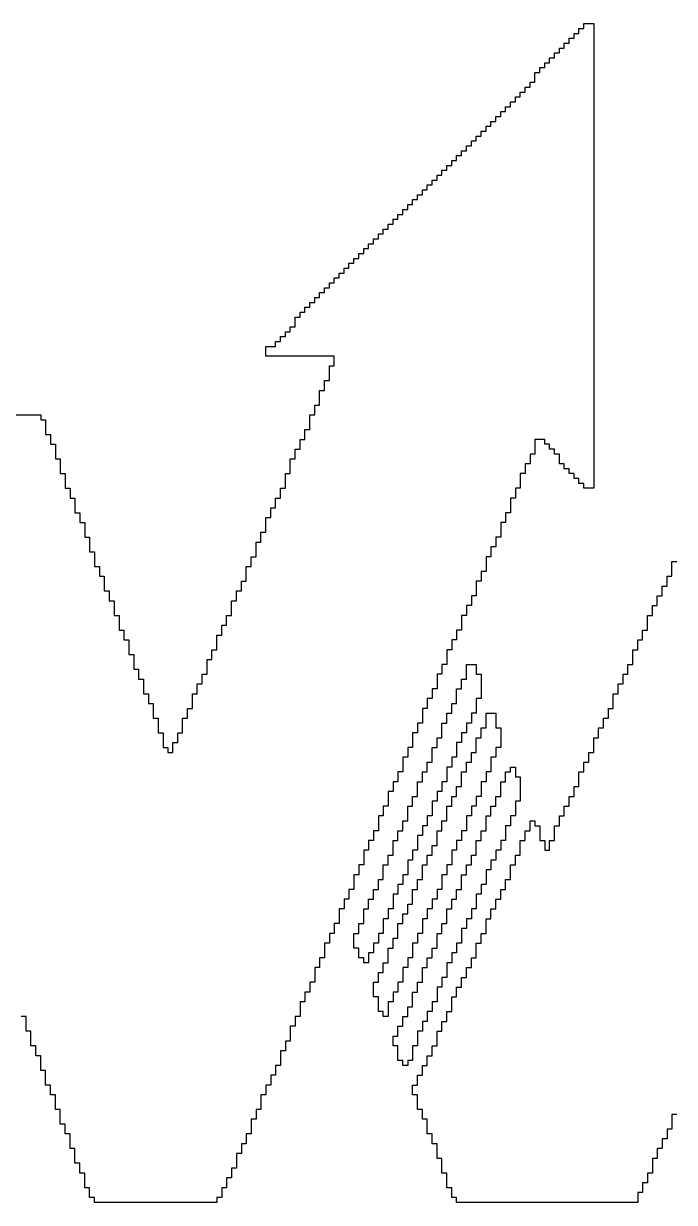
# Model space of a CAD drawing. Header units: millimetres. Extents: x 68 to 210, y 61 to 114.
# Drawn here: x 84.15 to 87.53, y 108.21 to 114.34 of the extents above; entities that cross this region are included whole.
import ezdxf

# ---------------------------------------------------------------- set-up
doc = ezdxf.new("R2010")
doc.units = ezdxf.units.MM
doc.layers.add('TopOverlay', color=2, linetype='Continuous')

msp = doc.modelspace()

# ---------------------------------------------------------------- linework, layer by layer
at = {"layer": 'TopOverlay'}
for p, q in [((87.0334, 114.2849), (87.0334, 114.3103)), ((87.0334, 114.3103), (87.0588, 114.3103)), ((87.0588, 114.3103), (87.0588, 114.3357)), ((87.0588, 114.3357), (87.1096, 114.3357)), ((87.1096, 114.3357), (87.1096, 111.9227)), ((86.9572, 114.2087), (86.9572, 114.2341)), ((86.9572, 114.2341), (86.9826, 114.2341)), ((86.9826, 114.2341), (86.9826, 114.2595)), ((86.9826, 114.2595), (87.008, 114.2595)), ((87.008, 114.2595), (87.008, 114.2849)), ((87.008, 114.2849), (87.0334, 114.2849)), ((86.9064, 114.1579), (86.9064, 114.1833)), ((86.9064, 114.1833), (86.9318, 114.1833)), ((86.9318, 114.1833), (86.9318, 114.2087)), ((86.9318, 114.2087), (86.9572, 114.2087)), ((86.8302, 114.0817), (86.8302, 114.1071)), ((86.8302, 114.1071), (86.8556, 114.1071)), ((86.8556, 114.1071), (86.8556, 114.1325)), ((86.8556, 114.1325), (86.881, 114.1325)), ((86.881, 114.1325), (86.881, 114.1579)), ((86.881, 114.1579), (86.9064, 114.1579)), ((86.8048, 114.0309), (86.8048, 114.0817)), ((86.8048, 114.0817), (86.8302, 114.0817)), ((86.754, 113.9801), (86.754, 114.0055)), ((86.754, 114.0055), (86.7794, 114.0055)), ((86.7794, 114.0055), (86.7794, 114.0309)), ((86.7794, 114.0309), (86.8048, 114.0309)), ((86.6778, 113.9039), (86.6778, 113.9293)), ((86.6778, 113.9293), (86.7032, 113.9293)), ((86.7032, 113.9293), (86.7032, 113.9547)), ((86.7032, 113.9547), (86.7286, 113.9547)), ((86.7286, 113.9547), (86.7286, 113.9801)), ((86.7286, 113.9801), (86.754, 113.9801)), ((86.627, 113.8531), (86.627, 113.8785)), ((86.627, 113.8785), (86.6524, 113.8785)), ((86.6524, 113.8785), (86.6524, 113.9039)), ((86.6524, 113.9039), (86.6778, 113.9039)), ((86.5508, 113.7769), (86.5508, 113.8023)), ((86.5508, 113.8023), (86.5762, 113.8023)), ((86.5762, 113.8023), (86.5762, 113.8277)), ((86.5762, 113.8277), (86.6016, 113.8277)), ((86.6016, 113.8277), (86.6016, 113.8531)), ((86.6016, 113.8531), (86.627, 113.8531)), ((86.5, 113.7261), (86.5, 113.7515)), ((86.5, 113.7515), (86.5254, 113.7515)), ((86.5254, 113.7515), (86.5254, 113.7769)), ((86.5254, 113.7769), (86.5508, 113.7769)), ((86.4238, 113.6499), (86.4238, 113.6753)), ((86.4238, 113.6753), (86.4492, 113.6753)), ((86.4492, 113.6753), (86.4492, 113.7007)), ((86.4492, 113.7007), (86.4746, 113.7007)), ((86.4746, 113.7007), (86.4746, 113.7261)), ((86.4746, 113.7261), (86.5, 113.7261)), ((86.373, 113.5991), (86.373, 113.6245)), ((86.373, 113.6245), (86.3984, 113.6245)), ((86.3984, 113.6245), (86.3984, 113.6499)), ((86.3984, 113.6499), (86.4238, 113.6499)), ((86.3222, 113.5483), (86.3222, 113.5737)), ((86.3222, 113.5737), (86.3476, 113.5737)), ((86.3476, 113.5737), (86.3476, 113.5991)), ((86.3476, 113.5991), (86.373, 113.5991)), ((86.246, 113.4721), (86.246, 113.4975)), ((86.246, 113.4975), (86.2714, 113.4975)), ((86.2714, 113.4975), (86.2714, 113.5229)), ((86.2714, 113.5229), (86.2968, 113.5229)), ((86.2968, 113.5229), (86.2968, 113.5483)), ((86.2968, 113.5483), (86.3222, 113.5483)), ((86.1952, 113.4213), (86.1952, 113.4467)), ((86.1952, 113.4467), (86.2206, 113.4467)), ((86.2206, 113.4467), (86.2206, 113.4721)), ((86.2206, 113.4721), (86.246, 113.4721)), ((86.119, 113.3451), (86.119, 113.3705)), ((86.119, 113.3705), (86.1444, 113.3705)), ((86.1444, 113.3705), (86.1444, 113.3959)), ((86.1444, 113.3959), (86.1698, 113.3959)), ((86.1698, 113.3959), (86.1698, 113.4213)), ((86.1698, 113.4213), (86.1952, 113.4213)), ((86.0682, 113.2943), (86.0682, 113.3197)), ((86.0682, 113.3197), (86.0936, 113.3197)), ((86.0936, 113.3197), (86.0936, 113.3451)), ((86.0936, 113.3451), (86.119, 113.3451)), ((86.0174, 113.2435), (86.0174, 113.2689)), ((86.0174, 113.2689), (86.0428, 113.2689)), ((86.0428, 113.2689), (86.0428, 113.2943)), ((86.0428, 113.2943), (86.0682, 113.2943)), ((85.9412, 113.1673), (85.9412, 113.1927)), ((85.9412, 113.1927), (85.9666, 113.1927)), ((85.9666, 113.1927), (85.9666, 113.2181)), ((85.9666, 113.2181), (85.992, 113.2181)), ((85.992, 113.2181), (85.992, 113.2435)), ((85.992, 113.2435), (86.0174, 113.2435)), ((85.8904, 113.1165), (85.8904, 113.1419)), ((85.8904, 113.1419), (85.9158, 113.1419)), ((85.9158, 113.1419), (85.9158, 113.1673)), ((85.9158, 113.1673), (85.9412, 113.1673)), ((85.8142, 113.0403), (85.8142, 113.0657)), ((85.8142, 113.0657), (85.8396, 113.0657)), ((85.8396, 113.0657), (85.8396, 113.0911)), ((85.8396, 113.0911), (85.865, 113.0911)), ((85.865, 113.0911), (85.865, 113.1165)), ((85.865, 113.1165), (85.8904, 113.1165)), ((85.7634, 112.9895), (85.7634, 113.0149)), ((85.7634, 113.0149), (85.7888, 113.0149)), ((85.7888, 113.0149), (85.7888, 113.0403)), ((85.7888, 113.0403), (85.8142, 113.0403)), ((85.7126, 112.9387), (85.7126, 112.9641)), ((85.7126, 112.9641), (85.738, 112.9641)), ((85.738, 112.9641), (85.738, 112.9895)), ((85.738, 112.9895), (85.7634, 112.9895)), ((85.6364, 112.8625), (85.6364, 112.8879)), ((85.6364, 112.8879), (85.6618, 112.8879)), ((85.6618, 112.8879), (85.6618, 112.9133)), ((85.6618, 112.9133), (85.6872, 112.9133)), ((85.6872, 112.9133), (85.6872, 112.9387)), ((85.6872, 112.9387), (85.7126, 112.9387)), ((85.5856, 112.8117), (85.5856, 112.8371)), ((85.5856, 112.8371), (85.611, 112.8371)), ((85.611, 112.8371), (85.611, 112.8625)), ((85.611, 112.8625), (85.6364, 112.8625)), ((85.5348, 112.7355), (85.5348, 112.7609)), ((85.5348, 112.7609), (85.5602, 112.7609)), ((85.5602, 112.7609), (85.5602, 112.8117)), ((85.5602, 112.8117), (85.5856, 112.8117)), ((85.484, 112.6847), (85.484, 112.7101)), ((85.484, 112.7101), (85.5094, 112.7101)), ((85.5094, 112.7101), (85.5094, 112.7355)), ((85.5094, 112.7355), (85.5348, 112.7355)), ((85.4078, 112.6085), (85.4078, 112.6593)), ((85.4078, 112.6593), (85.4586, 112.6593)), ((85.4586, 112.6593), (85.4586, 112.6847)), ((85.4586, 112.6847), (85.484, 112.6847)), ((85.7634, 112.6085), (85.4078, 112.6085)), ((85.7634, 112.5577), (85.7634, 112.6085)), ((85.738, 112.4815), (85.738, 112.5577)), ((85.738, 112.5577), (85.7634, 112.5577)), ((85.7126, 112.4307), (85.7126, 112.4815)), ((85.7126, 112.4815), (85.738, 112.4815)), ((85.6872, 112.3545), (85.6872, 112.4307)), ((85.6872, 112.4307), (85.7126, 112.4307)), ((85.6618, 112.3037), (85.6618, 112.3545)), ((85.6618, 112.3545), (85.6872, 112.3545)), ((83.3758, 112.3037), (84.2394, 112.3037)), ((84.2394, 112.3037), (84.2394, 112.2783)), ((84.2394, 112.2783), (84.2648, 112.2783)), ((84.2648, 112.2783), (84.2648, 112.2021)), ((85.6364, 112.2275), (85.6364, 112.3037)), ((85.6364, 112.3037), (85.6618, 112.3037)), ((85.611, 112.1767), (85.611, 112.2275)), ((85.611, 112.2275), (85.6364, 112.2275)), ((84.2648, 112.2021), (84.2902, 112.2021)), ((84.2902, 112.2021), (84.2902, 112.1513)), ((84.2902, 112.1513), (84.3156, 112.1513)), ((84.3156, 112.1513), (84.3156, 112.0751)), ((85.5856, 112.1259), (85.5856, 112.1767)), ((85.5856, 112.1767), (85.611, 112.1767)), ((86.8556, 112.1767), (86.8048, 112.1767)), ((86.8048, 112.1767), (86.8048, 112.1005)), ((86.8556, 112.1513), (86.8556, 112.1767)), ((86.881, 112.1513), (86.8556, 112.1513)), ((86.881, 112.1259), (86.881, 112.1513)), ((85.5602, 112.0751), (85.5602, 112.1259)), ((85.5602, 112.1259), (85.5856, 112.1259)), ((86.8048, 112.1005), (86.7794, 112.1005)), ((86.7794, 112.1005), (86.7794, 112.0497)), ((86.9064, 112.1259), (86.881, 112.1259)), ((86.9064, 112.1005), (86.9064, 112.1259)), ((86.9318, 112.1005), (86.9064, 112.1005)), ((86.9318, 112.0497), (86.9318, 112.1005)), ((84.3156, 112.0751), (84.341, 112.0751)), ((84.341, 112.0751), (84.341, 111.9989)), ((85.5348, 111.9989), (85.5348, 112.0751)), ((85.5348, 112.0751), (85.5602, 112.0751)), ((86.7794, 112.0497), (86.754, 112.0497)), ((86.754, 112.0497), (86.754, 111.9989)), ((86.9572, 112.0497), (86.9318, 112.0497)), ((86.9572, 112.0243), (86.9572, 112.0497)), ((86.9826, 112.0243), (86.9572, 112.0243)), ((86.9826, 111.9989), (86.9826, 112.0243)), ((84.341, 111.9989), (84.3664, 111.9989)), ((84.3664, 111.9989), (84.3664, 111.9227)), ((85.5094, 111.9227), (85.5094, 111.9989)), ((85.5094, 111.9989), (85.5348, 111.9989)), ((86.754, 111.9989), (86.7286, 111.9989)), ((86.7286, 111.9989), (86.7286, 111.9227)), ((87.008, 111.9989), (86.9826, 111.9989)), ((87.008, 111.9735), (87.008, 111.9989)), ((87.0334, 111.9735), (87.008, 111.9735)), ((87.0334, 111.9481), (87.0334, 111.9735)), ((84.3664, 111.9227), (84.3918, 111.9227)), ((84.3918, 111.9227), (84.3918, 111.8719)), ((85.484, 111.8719), (85.484, 111.9227)), ((85.484, 111.9227), (85.5094, 111.9227)), ((86.7286, 111.9227), (86.7032, 111.9227)), ((86.7032, 111.9227), (86.7032, 111.8719)), ((87.0588, 111.9481), (87.0334, 111.9481)), ((87.0588, 111.9227), (87.0588, 111.9481)), ((87.1096, 111.9227), (87.0588, 111.9227)), ((84.3918, 111.8719), (84.4172, 111.8719)), ((84.4172, 111.8719), (84.4172, 111.7957)), ((85.4586, 111.8211), (85.4586, 111.8719)), ((85.4586, 111.8719), (85.484, 111.8719)), ((86.7032, 111.8719), (86.6778, 111.8719)), ((86.6778, 111.8719), (86.6778, 111.7957)), ((84.4172, 111.7957), (84.4426, 111.7957)), ((84.4426, 111.7957), (84.4426, 111.7449)), ((85.4332, 111.7703), (85.4332, 111.8211)), ((85.4332, 111.8211), (85.4586, 111.8211)), ((86.6778, 111.7957), (86.6524, 111.7957)), ((86.6524, 111.7957), (86.6524, 111.7449)), ((84.4426, 111.7449), (84.468, 111.7449)), ((84.468, 111.7449), (84.468, 111.6687)), ((85.4078, 111.6941), (85.4078, 111.7703)), ((85.4078, 111.7703), (85.4332, 111.7703)), ((86.6524, 111.7449), (86.627, 111.7449)), ((86.627, 111.7449), (86.627, 111.6687)), ((84.468, 111.6687), (84.4934, 111.6687)), ((84.4934, 111.6687), (84.4934, 111.5925)), ((85.3824, 111.6433), (85.3824, 111.6941)), ((85.3824, 111.6941), (85.4078, 111.6941)), ((86.627, 111.6687), (86.6016, 111.6687)), ((86.6016, 111.6687), (86.6016, 111.6179)), ((85.357, 111.5671), (85.357, 111.6433)), ((85.357, 111.6433), (85.3824, 111.6433)), ((86.6016, 111.6179), (86.5762, 111.6179)), ((86.5762, 111.6179), (86.5762, 111.5671)), ((84.4934, 111.5925), (84.5188, 111.5925)), ((84.5188, 111.5925), (84.5188, 111.5163)), ((85.3316, 111.5163), (85.3316, 111.5671)), ((85.3316, 111.5671), (85.357, 111.5671)), ((86.5762, 111.5671), (86.5508, 111.5671)), ((86.5508, 111.5671), (86.5508, 111.4909)), ((87.516, 111.4655), (87.516, 111.5417)), ((87.516, 111.5417), (87.5414, 111.5417)), ((84.5188, 111.5163), (84.5442, 111.5163)), ((84.5442, 111.5163), (84.5442, 111.4655)), ((85.3062, 111.4401), (85.3062, 111.5163)), ((85.3062, 111.5163), (85.3316, 111.5163)), ((86.5508, 111.4909), (86.5254, 111.4909)), ((86.5254, 111.4909), (86.5254, 111.4401)), ((84.5442, 111.4655), (84.5696, 111.4655)), ((84.5696, 111.4655), (84.5696, 111.3893)), ((85.2808, 111.3893), (85.2808, 111.4401)), ((85.2808, 111.4401), (85.3062, 111.4401)), ((86.5254, 111.4401), (86.5, 111.4401)), ((86.5, 111.4401), (86.5, 111.3639)), ((87.4652, 111.3639), (87.4652, 111.4147)), ((87.4652, 111.4147), (87.4906, 111.4147)), ((87.4906, 111.4147), (87.4906, 111.4655)), ((87.4906, 111.4655), (87.516, 111.4655)), ((84.5696, 111.3893), (84.595, 111.3893)), ((84.595, 111.3893), (84.595, 111.3385)), ((85.2554, 111.3385), (85.2554, 111.3893)), ((85.2554, 111.3893), (85.2808, 111.3893)), ((86.5, 111.3639), (86.4746, 111.3639)), ((86.4746, 111.3639), (86.4746, 111.3131)), ((87.4398, 111.3131), (87.4398, 111.3639)), ((87.4398, 111.3639), (87.4652, 111.3639)), ((84.595, 111.3385), (84.6204, 111.3385)), ((84.6204, 111.3385), (84.6204, 111.2623)), ((85.23, 111.2623), (85.23, 111.3385)), ((85.23, 111.3385), (85.2554, 111.3385)), ((86.4746, 111.3131), (86.4492, 111.3131)), ((86.4492, 111.3131), (86.4492, 111.2623)), ((87.4144, 111.2623), (87.4144, 111.3131)), ((87.4144, 111.3131), (87.4398, 111.3131)), ((84.6204, 111.2623), (84.6458, 111.2623)), ((84.6458, 111.2623), (84.6458, 111.1861)), ((85.2046, 111.2115), (85.2046, 111.2623)), ((85.2046, 111.2623), (85.23, 111.2623)), ((86.4492, 111.2623), (86.4238, 111.2623)), ((86.4238, 111.2623), (86.4238, 111.1861)), ((87.389, 111.1861), (87.389, 111.2623)), ((87.389, 111.2623), (87.4144, 111.2623)), ((84.6458, 111.1861), (84.6712, 111.1861)), ((84.6712, 111.1861), (84.6712, 111.1353)), ((85.1792, 111.1607), (85.1792, 111.2115)), ((85.1792, 111.2115), (85.2046, 111.2115)), ((86.4238, 111.1861), (86.3984, 111.1861)), ((86.3984, 111.1861), (86.3984, 111.1353)), ((87.3636, 111.1353), (87.3636, 111.1861)), ((87.3636, 111.1861), (87.389, 111.1861)), ((84.6712, 111.1353), (84.6966, 111.1353)), ((84.6966, 111.1353), (84.6966, 111.0591)), ((85.1538, 111.0845), (85.1538, 111.1607)), ((85.1538, 111.1607), (85.1792, 111.1607)), ((86.3984, 111.1353), (86.373, 111.1353)), ((86.373, 111.1353), (86.373, 111.0845)), ((87.3382, 111.0845), (87.3382, 111.1353)), ((87.3382, 111.1353), (87.3636, 111.1353)), ((84.6966, 111.0591), (84.722, 111.0591)), ((84.722, 111.0591), (84.722, 110.9829)), ((85.1284, 111.0337), (85.1284, 111.0845)), ((85.1284, 111.0845), (85.1538, 111.0845)), ((86.373, 111.0845), (86.3476, 111.0845)), ((86.3476, 111.0845), (86.3476, 111.0083)), ((87.3128, 111.0083), (87.3128, 111.0845)), ((87.3128, 111.0845), (87.3382, 111.0845)), ((84.722, 110.9829), (84.7474, 110.9829)), ((84.7474, 110.9829), (84.7474, 110.9321)), ((85.103, 110.9575), (85.103, 111.0337)), ((85.103, 111.0337), (85.1284, 111.0337)), ((86.3476, 111.0083), (86.3222, 111.0083)), ((86.3222, 111.0083), (86.3222, 110.9575)), ((86.4492, 110.9321), (86.4492, 111.0083)), ((86.4492, 111.0083), (86.5, 111.0083)), ((86.5, 111.0083), (86.5, 110.9575)), ((87.2874, 110.9575), (87.2874, 111.0083)), ((87.2874, 111.0083), (87.3128, 111.0083)), ((84.7474, 110.9321), (84.7728, 110.9321)), ((84.7728, 110.9321), (84.7728, 110.8559)), ((85.0776, 110.9067), (85.0776, 110.9575)), ((85.0776, 110.9575), (85.103, 110.9575)), ((86.3222, 110.9575), (86.2968, 110.9575)), ((86.2968, 110.9575), (86.2968, 110.8813)), ((86.4238, 110.8813), (86.4238, 110.9321)), ((86.4238, 110.9321), (86.4492, 110.9321)), ((86.5, 110.9575), (86.5254, 110.9575)), ((86.5254, 110.9575), (86.5254, 110.8305)), ((87.262, 110.9067), (87.262, 110.9575)), ((87.262, 110.9575), (87.2874, 110.9575)), ((85.0522, 110.8559), (85.0522, 110.9067)), ((85.0522, 110.9067), (85.0776, 110.9067)), ((86.2968, 110.8813), (86.2714, 110.8813)), ((86.2714, 110.8813), (86.2714, 110.8305)), ((86.3984, 110.8051), (86.3984, 110.8813)), ((86.3984, 110.8813), (86.4238, 110.8813)), ((87.2366, 110.8559), (87.2366, 110.9067)), ((87.2366, 110.9067), (87.262, 110.9067)), ((84.7728, 110.8559), (84.7982, 110.8559)), ((84.7982, 110.8559), (84.7982, 110.8051)), ((84.7982, 110.8051), (84.8236, 110.8051)), ((84.8236, 110.8051), (84.8236, 110.7289)), ((85.0268, 110.7797), (85.0268, 110.8559)), ((85.0268, 110.8559), (85.0522, 110.8559)), ((86.2714, 110.8305), (86.246, 110.8305)), ((86.246, 110.8305), (86.246, 110.7797)), ((86.373, 110.7543), (86.373, 110.8051)), ((86.373, 110.8051), (86.3984, 110.8051)), ((86.5254, 110.8305), (86.5, 110.8305)), ((86.5, 110.8305), (86.5, 110.7543)), ((87.2112, 110.7797), (87.2112, 110.8559)), ((87.2112, 110.8559), (87.2366, 110.8559)), ((85.0014, 110.7289), (85.0014, 110.7797)), ((85.0014, 110.7797), (85.0268, 110.7797)), ((86.246, 110.7797), (86.2206, 110.7797)), ((86.2206, 110.7797), (86.2206, 110.7035)), ((86.3476, 110.7035), (86.3476, 110.7543)), ((86.3476, 110.7543), (86.373, 110.7543)), ((86.5, 110.7543), (86.4746, 110.7543)), ((86.4746, 110.7543), (86.4746, 110.7035)), ((86.5508, 110.6781), (86.5508, 110.7543)), ((86.5508, 110.7543), (86.6016, 110.7543)), ((86.6016, 110.7543), (86.6016, 110.6781)), ((87.1858, 110.7289), (87.1858, 110.7797)), ((87.1858, 110.7797), (87.2112, 110.7797)), ((84.8236, 110.7289), (84.849, 110.7289)), ((84.849, 110.7289), (84.849, 110.6527)), ((84.976, 110.6527), (84.976, 110.7289)), ((84.976, 110.7289), (85.0014, 110.7289)), ((86.2206, 110.7035), (86.1952, 110.7035)), ((86.1952, 110.7035), (86.1952, 110.6527)), ((86.3222, 110.6273), (86.3222, 110.7035)), ((86.3222, 110.7035), (86.3476, 110.7035)), ((86.4746, 110.7035), (86.4492, 110.7035)), ((86.4492, 110.7035), (86.4492, 110.6527)), ((86.5254, 110.6273), (86.5254, 110.6781)), ((86.5254, 110.6781), (86.5508, 110.6781)), ((86.6016, 110.6781), (86.627, 110.6781)), ((86.627, 110.6781), (86.627, 110.5765)), ((87.135, 110.6273), (87.135, 110.6781)), ((87.135, 110.6781), (87.1604, 110.6781)), ((87.1604, 110.6781), (87.1604, 110.7289)), ((87.1604, 110.7289), (87.1858, 110.7289)), ((84.849, 110.6527), (84.8744, 110.6527)), ((84.8744, 110.6527), (84.8744, 110.5765)), ((84.9506, 110.6019), (84.9506, 110.6527)), ((84.9506, 110.6527), (84.976, 110.6527)), ((86.1952, 110.6527), (86.1698, 110.6527)), ((86.1698, 110.6527), (86.1698, 110.5765)), ((86.2968, 110.5765), (86.2968, 110.6273)), ((86.2968, 110.6273), (86.3222, 110.6273)), ((86.4492, 110.6527), (86.4238, 110.6527)), ((86.4238, 110.6527), (86.4238, 110.6019)), ((86.5, 110.5511), (86.5, 110.6273)), ((86.5, 110.6273), (86.5254, 110.6273)), ((87.1096, 110.5511), (87.1096, 110.6273)), ((87.1096, 110.6273), (87.135, 110.6273)), ((84.8744, 110.5765), (84.8998, 110.5765)), ((84.8998, 110.5765), (84.8998, 110.5511)), ((84.9252, 110.5511), (84.9252, 110.6019)), ((84.9252, 110.6019), (84.9506, 110.6019)), ((86.1698, 110.5765), (86.1444, 110.5765)), ((86.1444, 110.5765), (86.1444, 110.5257)), ((86.2714, 110.5003), (86.2714, 110.5765)), ((86.2714, 110.5765), (86.2968, 110.5765)), ((86.4238, 110.6019), (86.3984, 110.6019)), ((86.3984, 110.6019), (86.3984, 110.5257)), ((86.627, 110.5765), (86.6016, 110.5765)), ((86.6016, 110.5765), (86.6016, 110.5257)), ((84.8998, 110.5511), (84.9252, 110.5511)), ((86.1444, 110.5257), (86.119, 110.5257)), ((86.119, 110.5257), (86.119, 110.4495)), ((86.246, 110.4495), (86.246, 110.5003)), ((86.246, 110.5003), (86.2714, 110.5003)), ((86.3984, 110.5257), (86.373, 110.5257)), ((86.373, 110.5257), (86.373, 110.4749)), ((86.4492, 110.4495), (86.4492, 110.5003)), ((86.4492, 110.5003), (86.4746, 110.5003)), ((86.4746, 110.5003), (86.4746, 110.5511)), ((86.4746, 110.5511), (86.5, 110.5511)), ((86.6016, 110.5257), (86.5762, 110.5257)), ((86.5762, 110.5257), (86.5762, 110.4495)), ((87.0588, 110.4495), (87.0588, 110.5003)), ((87.0588, 110.5003), (87.0842, 110.5003)), ((87.0842, 110.5003), (87.0842, 110.5511)), ((87.0842, 110.5511), (87.1096, 110.5511)), ((86.119, 110.4495), (86.0936, 110.4495)), ((86.0936, 110.4495), (86.0936, 110.3987)), ((86.2206, 110.3987), (86.2206, 110.4495)), ((86.2206, 110.4495), (86.246, 110.4495)), ((86.373, 110.4749), (86.3476, 110.4749)), ((86.3476, 110.4749), (86.3476, 110.3987)), ((86.4238, 110.3733), (86.4238, 110.4495)), ((86.4238, 110.4495), (86.4492, 110.4495)), ((86.5762, 110.4495), (86.5508, 110.4495)), ((86.5508, 110.4495), (86.5508, 110.3987)), ((86.6524, 110.3987), (86.6524, 110.4495)), ((86.6524, 110.4495), (86.6778, 110.4495)), ((86.6778, 110.4495), (86.6778, 110.4749)), ((86.6778, 110.4749), (86.7032, 110.4749)), ((86.7032, 110.4749), (86.7032, 110.4241)), ((87.0334, 110.3733), (87.0334, 110.4495)), ((87.0334, 110.4495), (87.0588, 110.4495)), ((86.0936, 110.3987), (86.0682, 110.3987)), ((86.0682, 110.3987), (86.0682, 110.3479)), ((86.1952, 110.3225), (86.1952, 110.3987)), ((86.1952, 110.3987), (86.2206, 110.3987)), ((86.3476, 110.3987), (86.3222, 110.3987)), ((86.3222, 110.3987), (86.3222, 110.3479)), ((86.3984, 110.3225), (86.3984, 110.3733)), ((86.3984, 110.3733), (86.4238, 110.3733)), ((86.5508, 110.3987), (86.5254, 110.3987)), ((86.5254, 110.3987), (86.5254, 110.3225)), ((86.627, 110.3225), (86.627, 110.3987)), ((86.627, 110.3987), (86.6524, 110.3987)), ((86.7032, 110.4241), (86.7286, 110.4241)), ((86.7286, 110.4241), (86.7286, 110.2971)), ((87.008, 110.3225), (87.008, 110.3733)), ((87.008, 110.3733), (87.0334, 110.3733)), ((86.0682, 110.3479), (86.0428, 110.3479)), ((86.0428, 110.3479), (86.0428, 110.2717)), ((86.1698, 110.2717), (86.1698, 110.3225)), ((86.1698, 110.3225), (86.1952, 110.3225)), ((86.3222, 110.3479), (86.2968, 110.3479)), ((86.2968, 110.3479), (86.2968, 110.2971)), ((86.373, 110.2717), (86.373, 110.3225)), ((86.373, 110.3225), (86.3984, 110.3225)), ((86.5254, 110.3225), (86.5, 110.3225)), ((86.5, 110.3225), (86.5, 110.2717)), ((86.6016, 110.2717), (86.6016, 110.3225)), ((86.6016, 110.3225), (86.627, 110.3225)), ((86.9826, 110.2717), (86.9826, 110.3225)), ((86.9826, 110.3225), (87.008, 110.3225)), ((86.0428, 110.2717), (86.0174, 110.2717)), ((86.0174, 110.2717), (86.0174, 110.2209)), ((86.1444, 110.1955), (86.1444, 110.2717)), ((86.1444, 110.2717), (86.1698, 110.2717)), ((86.2968, 110.2971), (86.2714, 110.2971)), ((86.2714, 110.2971), (86.2714, 110.2209)), ((86.3476, 110.1955), (86.3476, 110.2717)), ((86.3476, 110.2717), (86.373, 110.2717)), ((86.5, 110.2717), (86.4746, 110.2717)), ((86.4746, 110.2717), (86.4746, 110.2209)), ((86.5762, 110.2209), (86.5762, 110.2717)), ((86.5762, 110.2717), (86.6016, 110.2717)), ((86.7286, 110.2971), (86.7032, 110.2971)), ((86.7032, 110.2971), (86.7032, 110.2209)), ((86.9572, 110.2209), (86.9572, 110.2717)), ((86.9572, 110.2717), (86.9826, 110.2717)), ((86.0174, 110.2209), (85.992, 110.2209)), ((85.992, 110.2209), (85.992, 110.1447)), ((86.119, 110.1447), (86.119, 110.1955)), ((86.119, 110.1955), (86.1444, 110.1955)), ((86.2714, 110.2209), (86.246, 110.2209)), ((86.246, 110.2209), (86.246, 110.1701)), ((86.3222, 110.1447), (86.3222, 110.1955)), ((86.3222, 110.1955), (86.3476, 110.1955)), ((86.4746, 110.2209), (86.4492, 110.2209)), ((86.4492, 110.2209), (86.4492, 110.1447)), ((86.5508, 110.1447), (86.5508, 110.2209)), ((86.5508, 110.2209), (86.5762, 110.2209)), ((86.7032, 110.2209), (86.6778, 110.2209)), ((86.6778, 110.2209), (86.6778, 110.1701)), ((86.7794, 110.1447), (86.7794, 110.1955)), ((86.7794, 110.1955), (86.8048, 110.1955)), ((86.8048, 110.1955), (86.8048, 110.1701)), ((86.9318, 110.1701), (86.9318, 110.2209)), ((86.9318, 110.2209), (86.9572, 110.2209)), ((85.992, 110.1447), (85.9666, 110.1447)), ((85.9666, 110.1447), (85.9666, 110.0939)), ((86.0936, 110.0939), (86.0936, 110.1447)), ((86.0936, 110.1447), (86.119, 110.1447)), ((86.246, 110.1701), (86.2206, 110.1701)), ((86.2206, 110.1701), (86.2206, 110.1193)), ((86.2968, 110.0685), (86.2968, 110.1447)), ((86.2968, 110.1447), (86.3222, 110.1447)), ((86.4492, 110.1447), (86.4238, 110.1447)), ((86.4238, 110.1447), (86.4238, 110.0939)), ((86.5254, 110.0939), (86.5254, 110.1447)), ((86.5254, 110.1447), (86.5508, 110.1447)), ((86.6778, 110.1701), (86.6524, 110.1701)), ((86.6524, 110.1701), (86.6524, 110.0939)), ((86.754, 110.0939), (86.754, 110.1447)), ((86.754, 110.1447), (86.7794, 110.1447)), ((86.8048, 110.1701), (86.8302, 110.1701)), ((86.8302, 110.1701), (86.8302, 110.0939)), ((86.9064, 110.0939), (86.9064, 110.1701)), ((86.9064, 110.1701), (86.9318, 110.1701)), ((85.9666, 110.0939), (85.9412, 110.0939)), ((85.9412, 110.0939), (85.9412, 110.0431)), ((86.0682, 110.0177), (86.0682, 110.0939)), ((86.0682, 110.0939), (86.0936, 110.0939)), ((86.2206, 110.1193), (86.1952, 110.1193)), ((86.1952, 110.1193), (86.1952, 110.0431)), ((86.2714, 110.0177), (86.2714, 110.0685)), ((86.2714, 110.0685), (86.2968, 110.0685)), ((86.4238, 110.0939), (86.3984, 110.0939)), ((86.3984, 110.0939), (86.3984, 110.0431)), ((86.5, 110.0177), (86.5, 110.0939)), ((86.5, 110.0939), (86.5254, 110.0939)), ((86.6524, 110.0939), (86.627, 110.0939)), ((86.627, 110.0939), (86.627, 110.0431)), ((86.7286, 110.0177), (86.7286, 110.0939)), ((86.7286, 110.0939), (86.754, 110.0939)), ((86.8302, 110.0939), (86.8556, 110.0939)), ((86.8556, 110.0939), (86.8556, 110.0431)), ((86.881, 110.0431), (86.881, 110.0939)), ((86.881, 110.0939), (86.9064, 110.0939)), ((85.9412, 110.0431), (85.9158, 110.0431)), ((85.9158, 110.0431), (85.9158, 109.9669)), ((86.0428, 109.9669), (86.0428, 110.0177)), ((86.0428, 110.0177), (86.0682, 110.0177)), ((86.1952, 110.0431), (86.1698, 110.0431)), ((86.1698, 110.0431), (86.1698, 109.9923)), ((86.246, 109.9669), (86.246, 110.0177)), ((86.246, 110.0177), (86.2714, 110.0177)), ((86.3984, 110.0431), (86.373, 110.0431)), ((86.373, 110.0431), (86.373, 109.9669)), ((86.4746, 109.9669), (86.4746, 110.0177)), ((86.4746, 110.0177), (86.5, 110.0177)), ((86.627, 110.0431), (86.6016, 110.0431)), ((86.6016, 110.0431), (86.6016, 109.9923)), ((86.7032, 109.9669), (86.7032, 110.0177)), ((86.7032, 110.0177), (86.7286, 110.0177)), ((86.8556, 110.0431), (86.881, 110.0431)), ((85.9158, 109.9669), (85.8904, 109.9669)), ((85.8904, 109.9669), (85.8904, 109.9161)), ((86.0174, 109.8907), (86.0174, 109.9669)), ((86.0174, 109.9669), (86.0428, 109.9669)), ((86.1698, 109.9923), (86.1444, 109.9923)), ((86.1444, 109.9923), (86.1444, 109.9161)), ((86.2206, 109.8907), (86.2206, 109.9669)), ((86.2206, 109.9669), (86.246, 109.9669)), ((86.373, 109.9669), (86.3476, 109.9669)), ((86.3476, 109.9669), (86.3476, 109.9161)), ((86.4492, 109.9161), (86.4492, 109.9669)), ((86.4492, 109.9669), (86.4746, 109.9669)), ((86.5762, 109.9415), (86.5508, 109.9415)), ((86.5508, 109.9415), (86.5508, 109.8653)), ((86.6016, 109.9923), (86.5762, 109.9923)), ((86.5762, 109.9923), (86.5762, 109.9415)), ((86.6778, 109.8907), (86.6778, 109.9669)), ((86.6778, 109.9669), (86.7032, 109.9669)), ((85.8904, 109.9161), (85.865, 109.9161)), ((85.865, 109.9161), (85.865, 109.8399)), ((85.992, 109.8399), (85.992, 109.8907)), ((85.992, 109.8907), (86.0174, 109.8907)), ((86.1444, 109.9161), (86.119, 109.9161)), ((86.119, 109.9161), (86.119, 109.8653)), ((86.1952, 109.8399), (86.1952, 109.8907)), ((86.1952, 109.8907), (86.2206, 109.8907)), ((86.3476, 109.9161), (86.3222, 109.9161)), ((86.3222, 109.9161), (86.3222, 109.8399)), ((86.4238, 109.8399), (86.4238, 109.9161)), ((86.4238, 109.9161), (86.4492, 109.9161)), ((86.6524, 109.8399), (86.6524, 109.8907)), ((86.6524, 109.8907), (86.6778, 109.8907)), ((85.865, 109.8399), (85.8396, 109.8399)), ((85.8396, 109.8399), (85.8396, 109.7891)), ((85.9666, 109.7891), (85.9666, 109.8399)), ((85.9666, 109.8399), (85.992, 109.8399)), ((86.119, 109.8653), (86.0936, 109.8653)), ((86.0936, 109.8653), (86.0936, 109.8145)), ((86.1698, 109.7637), (86.1698, 109.8399)), ((86.1698, 109.8399), (86.1952, 109.8399)), ((86.3222, 109.8399), (86.2968, 109.8399)), ((86.2968, 109.8399), (86.2968, 109.7891)), ((86.3984, 109.7891), (86.3984, 109.8399)), ((86.3984, 109.8399), (86.4238, 109.8399)), ((86.5508, 109.8653), (86.5254, 109.8653)), ((86.5254, 109.8653), (86.5254, 109.8145)), ((86.627, 109.7891), (86.627, 109.8399)), ((86.627, 109.8399), (86.6524, 109.8399)), ((85.8396, 109.7891), (85.8142, 109.7891)), ((85.8142, 109.7891), (85.8142, 109.7383)), ((85.9412, 109.7383), (85.9412, 109.7891)), ((85.9412, 109.7891), (85.9666, 109.7891)), ((86.0936, 109.8145), (86.0682, 109.8145)), ((86.0682, 109.8145), (86.0682, 109.7383)), ((86.1444, 109.7129), (86.1444, 109.7637)), ((86.1444, 109.7637), (86.1698, 109.7637)), ((86.2968, 109.7891), (86.2714, 109.7891)), ((86.2714, 109.7891), (86.2714, 109.7383)), ((86.373, 109.7383), (86.373, 109.7891)), ((86.373, 109.7891), (86.3984, 109.7891)), ((86.5254, 109.8145), (86.5, 109.8145)), ((86.5, 109.8145), (86.5, 109.7383)), ((86.6016, 109.7383), (86.6016, 109.7891)), ((86.6016, 109.7891), (86.627, 109.7891)), ((85.8142, 109.7383), (85.7888, 109.7383)), ((85.7888, 109.7383), (85.7888, 109.6621)), ((85.9158, 109.6621), (85.9158, 109.7383)), ((85.9158, 109.7383), (85.9412, 109.7383)), ((86.0682, 109.7383), (86.0428, 109.7383)), ((86.0428, 109.7383), (86.0428, 109.6875)), ((86.119, 109.6621), (86.119, 109.7129)), ((86.119, 109.7129), (86.1444, 109.7129)), ((86.2714, 109.7383), (86.246, 109.7383)), ((86.246, 109.7383), (86.246, 109.6875)), ((86.3476, 109.6621), (86.3476, 109.7383)), ((86.3476, 109.7383), (86.373, 109.7383)), ((86.5, 109.7383), (86.4746, 109.7383)), ((86.4746, 109.7383), (86.4746, 109.6875)), ((86.5762, 109.6875), (86.5762, 109.7383)), ((86.5762, 109.7383), (86.6016, 109.7383)), ((85.7888, 109.6621), (85.7634, 109.6621)), ((85.7634, 109.6621), (85.7634, 109.6113)), ((85.8904, 109.6113), (85.8904, 109.6621)), ((85.8904, 109.6621), (85.9158, 109.6621)), ((86.0428, 109.6875), (86.0174, 109.6875)), ((86.0174, 109.6875), (86.0174, 109.6113)), ((86.0936, 109.5859), (86.0936, 109.6621)), ((86.0936, 109.6621), (86.119, 109.6621)), ((86.246, 109.6875), (86.2206, 109.6875)), ((86.2206, 109.6875), (86.2206, 109.6113)), ((86.3222, 109.6113), (86.3222, 109.6621)), ((86.3222, 109.6621), (86.3476, 109.6621)), ((86.4492, 109.6367), (86.4238, 109.6367)), ((86.4238, 109.6367), (86.4238, 109.5605)), ((86.4746, 109.6875), (86.4492, 109.6875)), ((86.4492, 109.6875), (86.4492, 109.6367)), ((86.5508, 109.6113), (86.5508, 109.6875)), ((86.5508, 109.6875), (86.5762, 109.6875)), ((85.7634, 109.6113), (85.738, 109.6113)), ((85.738, 109.6113), (85.738, 109.5605)), ((85.865, 109.5351), (85.865, 109.6113)), ((85.865, 109.6113), (85.8904, 109.6113)), ((86.0174, 109.6113), (85.992, 109.6113)), ((85.992, 109.6113), (85.992, 109.5605)), ((86.0682, 109.5351), (86.0682, 109.5859)), ((86.0682, 109.5859), (86.0936, 109.5859)), ((86.2206, 109.6113), (86.1952, 109.6113)), ((86.1952, 109.6113), (86.1952, 109.5605)), ((86.2968, 109.5351), (86.2968, 109.6113)), ((86.2968, 109.6113), (86.3222, 109.6113)), ((86.5254, 109.5605), (86.5254, 109.6113)), ((86.5254, 109.6113), (86.5508, 109.6113)), ((85.738, 109.5605), (85.7126, 109.5605)), ((85.7126, 109.5605), (85.7126, 109.4843)), ((85.8904, 109.5351), (85.865, 109.5351)), ((85.8904, 109.4843), (85.8904, 109.5351)), ((85.992, 109.5605), (85.9666, 109.5605)), ((85.9666, 109.5605), (85.9666, 109.5097)), ((86.0428, 109.4589), (86.0428, 109.5351)), ((86.0428, 109.5351), (86.0682, 109.5351)), ((86.1952, 109.5605), (86.1698, 109.5605)), ((86.1698, 109.5605), (86.1698, 109.4843)), ((86.2714, 109.4843), (86.2714, 109.5351)), ((86.2714, 109.5351), (86.2968, 109.5351)), ((86.4238, 109.5605), (86.3984, 109.5605)), ((86.3984, 109.5605), (86.3984, 109.5097)), ((86.5, 109.4843), (86.5, 109.5605)), ((86.5, 109.5605), (86.5254, 109.5605)), ((85.7126, 109.4843), (85.6872, 109.4843)), ((85.6872, 109.4843), (85.6872, 109.4335)), ((85.9158, 109.4843), (85.8904, 109.4843)), ((85.9158, 109.4589), (85.9158, 109.4843)), ((85.9412, 109.4589), (85.9158, 109.4589)), ((85.9666, 109.5097), (85.9412, 109.5097)), ((85.9412, 109.5097), (85.9412, 109.4589)), ((86.0174, 109.4081), (86.0174, 109.4589)), ((86.0174, 109.4589), (86.0428, 109.4589)), ((86.1698, 109.4843), (86.1444, 109.4843)), ((86.1444, 109.4843), (86.1444, 109.4335)), ((86.246, 109.4335), (86.246, 109.4843)), ((86.246, 109.4843), (86.2714, 109.4843)), ((86.373, 109.4589), (86.3476, 109.4589)), ((86.3476, 109.4589), (86.3476, 109.3827)), ((86.3984, 109.5097), (86.373, 109.5097)), ((86.373, 109.5097), (86.373, 109.4589)), ((86.4746, 109.4335), (86.4746, 109.4843)), ((86.4746, 109.4843), (86.5, 109.4843)), ((85.6872, 109.4335), (85.6618, 109.4335)), ((85.6618, 109.4335), (85.6618, 109.3573)), ((85.992, 109.3573), (85.992, 109.4081)), ((85.992, 109.4081), (86.0174, 109.4081)), ((86.1444, 109.4335), (86.119, 109.4335)), ((86.119, 109.4335), (86.119, 109.3573)), ((86.2206, 109.3573), (86.2206, 109.4335)), ((86.2206, 109.4335), (86.246, 109.4335)), ((86.4492, 109.3827), (86.4492, 109.4335)), ((86.4492, 109.4335), (86.4746, 109.4335)), ((85.6618, 109.3573), (85.6364, 109.3573)), ((85.6364, 109.3573), (85.6364, 109.3065)), ((85.9666, 109.2811), (85.9666, 109.3573)), ((85.9666, 109.3573), (85.992, 109.3573)), ((86.119, 109.3573), (86.0936, 109.3573)), ((86.0936, 109.3573), (86.0936, 109.3065)), ((86.1952, 109.3065), (86.1952, 109.3573)), ((86.1952, 109.3573), (86.2206, 109.3573)), ((86.3222, 109.3319), (86.2968, 109.3319)), ((86.2968, 109.3319), (86.2968, 109.2557)), ((86.3476, 109.3827), (86.3222, 109.3827)), ((86.3222, 109.3827), (86.3222, 109.3319)), ((86.3984, 109.2811), (86.3984, 109.3319)), ((86.3984, 109.3319), (86.4238, 109.3319)), ((86.4238, 109.3319), (86.4238, 109.3827)), ((86.4238, 109.3827), (86.4492, 109.3827)), ((85.6364, 109.3065), (85.611, 109.3065)), ((85.611, 109.3065), (85.611, 109.2557)), ((85.992, 109.2811), (85.9666, 109.2811)), ((85.992, 109.2049), (85.992, 109.2811)), ((86.0936, 109.3065), (86.0682, 109.3065)), ((86.0682, 109.3065), (86.0682, 109.2557)), ((86.1698, 109.2303), (86.1698, 109.3065)), ((86.1698, 109.3065), (86.1952, 109.3065)), ((86.373, 109.2049), (86.373, 109.2811)), ((86.373, 109.2811), (86.3984, 109.2811)), ((85.611, 109.2557), (85.5856, 109.2557)), ((85.5856, 109.2557), (85.5856, 109.1795)), ((86.0682, 109.2557), (86.0428, 109.2557)), ((86.0428, 109.2557), (86.0428, 109.1795)), ((86.1444, 109.1795), (86.1444, 109.2303)), ((86.1444, 109.2303), (86.1698, 109.2303)), ((86.2968, 109.2557), (86.2714, 109.2557)), ((86.2714, 109.2557), (86.2714, 109.2049)), ((84.1632, 109.1795), (84.1378, 109.1795)), ((84.1632, 109.1033), (84.1632, 109.1795)), ((85.5856, 109.1795), (85.5602, 109.1795)), ((85.5602, 109.1795), (85.5602, 109.1287)), ((86.0174, 109.2049), (85.992, 109.2049)), ((86.0174, 109.1795), (86.0174, 109.2049)), ((86.0428, 109.1795), (86.0174, 109.1795)), ((86.119, 109.1287), (86.119, 109.1795)), ((86.119, 109.1795), (86.1444, 109.1795)), ((86.246, 109.1541), (86.2206, 109.1541)), ((86.2206, 109.1541), (86.2206, 109.1033)), ((86.2714, 109.2049), (86.246, 109.2049)), ((86.246, 109.2049), (86.246, 109.1541)), ((86.3222, 109.1033), (86.3222, 109.1541)), ((86.3222, 109.1541), (86.3476, 109.1541)), ((86.3476, 109.1541), (86.3476, 109.2049)), ((86.3476, 109.2049), (86.373, 109.2049)), ((84.1886, 109.1033), (84.1632, 109.1033)), ((84.1886, 109.0271), (84.1886, 109.1033)), ((85.5602, 109.1287), (85.5348, 109.1287)), ((85.5348, 109.1287), (85.5348, 109.0525)), ((86.0936, 109.0779), (86.0936, 109.1287)), ((86.0936, 109.1287), (86.119, 109.1287)), ((86.2206, 109.1033), (86.1952, 109.1033)), ((86.1952, 109.1033), (86.1952, 109.0271)), ((86.2968, 109.0271), (86.2968, 109.1033)), ((86.2968, 109.1033), (86.3222, 109.1033)), ((84.214, 109.0271), (84.1886, 109.0271)), ((84.214, 108.9763), (84.214, 109.0271)), ((85.5348, 109.0525), (85.5094, 109.0525)), ((85.5094, 109.0525), (85.5094, 109.0017)), ((86.0682, 109.0271), (86.0682, 109.0779)), ((86.0682, 109.0779), (86.0936, 109.0779)), ((86.0936, 109.0271), (86.0682, 109.0271)), ((86.0936, 108.9509), (86.0936, 109.0271)), ((86.1952, 109.0271), (86.1698, 109.0271)), ((86.1698, 109.0271), (86.1698, 108.9509)), ((86.2714, 108.9763), (86.2714, 109.0271)), ((86.2714, 109.0271), (86.2968, 109.0271)), ((84.2394, 108.9763), (84.214, 108.9763)), ((84.2394, 108.9001), (84.2394, 108.9763)), ((85.5094, 109.0017), (85.484, 109.0017)), ((85.484, 109.0017), (85.484, 108.9255)), ((86.246, 108.9255), (86.246, 108.9763)), ((86.246, 108.9763), (86.2714, 108.9763)), ((84.2648, 108.9001), (84.2394, 108.9001)), ((84.2648, 108.8239), (84.2648, 108.9001)), ((85.484, 108.9255), (85.4586, 108.9255)), ((85.4586, 108.9255), (85.4586, 108.8747)), ((86.119, 108.9509), (86.0936, 108.9509)), ((86.119, 108.9255), (86.119, 108.9509)), ((86.1444, 108.9255), (86.119, 108.9255)), ((86.1698, 108.9509), (86.1444, 108.9509)), ((86.1444, 108.9509), (86.1444, 108.9255)), ((86.2206, 108.8747), (86.2206, 108.9255)), ((86.2206, 108.9255), (86.246, 108.9255)), ((85.4586, 108.8747), (85.4332, 108.8747)), ((85.4332, 108.8747), (85.4332, 108.8239)), ((86.1952, 108.8239), (86.1952, 108.8747)), ((86.1952, 108.8747), (86.2206, 108.8747)), ((84.2902, 108.8239), (84.2648, 108.8239)), ((84.2902, 108.7731), (84.2902, 108.8239)), ((85.4332, 108.8239), (85.4078, 108.8239)), ((85.4078, 108.8239), (85.4078, 108.7731)), ((86.1698, 108.7731), (86.1698, 108.8239)), ((86.1698, 108.8239), (86.1952, 108.8239)), ((84.3156, 108.7731), (84.2902, 108.7731)), ((84.3156, 108.6969), (84.3156, 108.7731)), ((85.4078, 108.7731), (85.3824, 108.7731)), ((85.3824, 108.7731), (85.3824, 108.6969)), ((86.1952, 108.7731), (86.1698, 108.7731)), ((86.1952, 108.6969), (86.1952, 108.7731)), ((84.341, 108.6969), (84.3156, 108.6969)), ((84.341, 108.6207), (84.341, 108.6969)), ((85.3824, 108.6969), (85.357, 108.6969)), ((85.357, 108.6969), (85.357, 108.6461)), ((86.2206, 108.6969), (86.1952, 108.6969)), ((86.2206, 108.6461), (86.2206, 108.6969)), ((87.5414, 108.6715), (87.516, 108.6715)), ((87.516, 108.6715), (87.516, 108.5953)), ((84.3664, 108.6207), (84.341, 108.6207)), ((84.3664, 108.5699), (84.3664, 108.6207)), ((85.357, 108.6461), (85.3316, 108.6461)), ((85.3316, 108.6461), (85.3316, 108.5699)), ((86.246, 108.6461), (86.2206, 108.6461)), ((86.246, 108.5699), (86.246, 108.6461)), ((87.516, 108.5953), (87.4906, 108.5953)), ((87.4906, 108.5953), (87.4906, 108.5445)), ((84.3918, 108.5699), (84.3664, 108.5699)), ((84.3918, 108.4937), (84.3918, 108.5699)), ((85.3316, 108.5699), (85.3062, 108.5699)), ((85.3062, 108.5699), (85.3062, 108.5191)), ((86.2714, 108.5699), (86.246, 108.5699)), ((86.2714, 108.5191), (86.2714, 108.5699)), ((87.4906, 108.5445), (87.4652, 108.5445)), ((87.4652, 108.5445), (87.4652, 108.4937)), ((84.4172, 108.4937), (84.3918, 108.4937)), ((84.4172, 108.4175), (84.4172, 108.4937)), ((85.3062, 108.5191), (85.2808, 108.5191)), ((85.2808, 108.5191), (85.2808, 108.4683)), ((86.2968, 108.5191), (86.2714, 108.5191)), ((86.2968, 108.4429), (86.2968, 108.5191)), ((87.4652, 108.4937), (87.4398, 108.4937)), ((87.4398, 108.4937), (87.4398, 108.4429)), ((84.4426, 108.4175), (84.4172, 108.4175)), ((84.4426, 108.3667), (84.4426, 108.4175)), ((85.2808, 108.4683), (85.2554, 108.4683)), ((85.2554, 108.4683), (85.2554, 108.3921)), ((86.3222, 108.4429), (86.2968, 108.4429)), ((86.3222, 108.3667), (86.3222, 108.4429)), ((87.4398, 108.4429), (87.4144, 108.4429)), ((87.4144, 108.4429), (87.4144, 108.3667)), ((84.468, 108.3667), (84.4426, 108.3667)), ((84.468, 108.2905), (84.468, 108.3667)), ((85.2554, 108.3921), (85.23, 108.3921)), ((85.23, 108.3921), (85.23, 108.3413)), ((86.3476, 108.3667), (86.3222, 108.3667)), ((86.3476, 108.2905), (86.3476, 108.3667)), ((87.4144, 108.3667), (87.389, 108.3667)), ((87.389, 108.3667), (87.389, 108.3159)), ((84.4934, 108.2905), (84.468, 108.2905)), ((84.4934, 108.2397), (84.4934, 108.2905)), ((85.2046, 108.2905), (85.1792, 108.2905)), ((85.1792, 108.2905), (85.1792, 108.2397)), ((85.23, 108.3413), (85.2046, 108.3413)), ((85.2046, 108.3413), (85.2046, 108.2905)), ((86.373, 108.2905), (86.3476, 108.2905)), ((86.373, 108.2397), (86.373, 108.2905)), ((87.389, 108.3159), (87.3636, 108.3159)), ((87.3636, 108.3159), (87.3636, 108.2651)), ((84.5188, 108.2397), (84.4934, 108.2397)), ((84.5188, 108.2143), (84.5188, 108.2397)), ((85.1792, 108.2397), (85.1538, 108.2397)), ((85.1538, 108.2397), (85.1538, 108.2143)), ((86.3984, 108.2397), (86.373, 108.2397)), ((86.3984, 108.2143), (86.3984, 108.2397)), ((87.3636, 108.2651), (87.3382, 108.2651)), ((87.3382, 108.2651), (87.3382, 108.2143)), ((85.1538, 108.2143), (84.5188, 108.2143)), ((87.3382, 108.2143), (86.3984, 108.2143))]:
    msp.add_line(p, q, dxfattribs=at)

doc.saveas('drawing.dxf')
